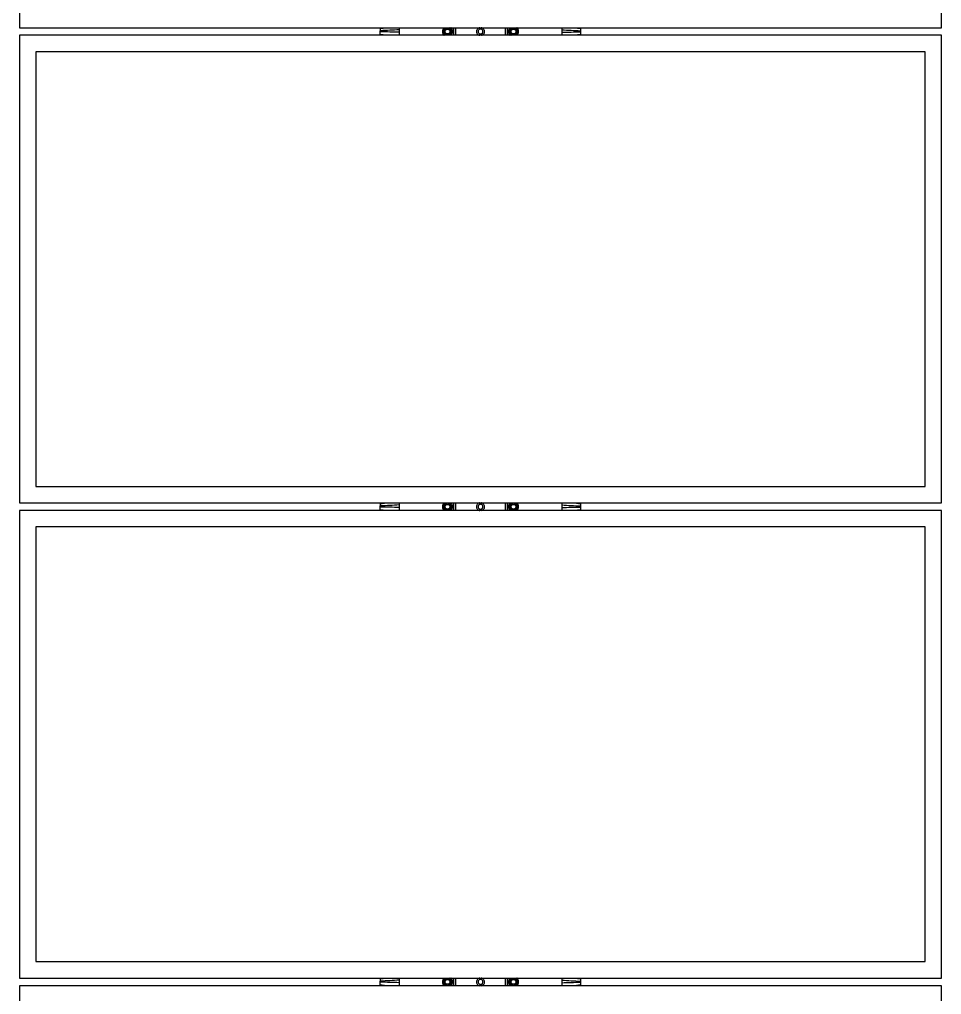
# Model space of a CAD drawing. Header units: inches. Extents: x -1851 to 6314, y -1304 to 4687.
# Drawn here: x 1266 to 1355.5, y 1989.8 to 2084.4 of the extents above; entities that cross this region are included whole.
import ezdxf

# ---------------------------------------------------------------- set-up
doc = ezdxf.new("R2010")
doc.units = ezdxf.units.IN
doc.header["$MEASUREMENT"] = 0
doc.layers.add('E-ARRY-TABL', color=9, linetype='Continuous')

msp = doc.modelspace()

# ---------------------------------------------------------------- linework, layer by layer
at = {"layer": 'E-ARRY-TABL'}
for p, q in [((1265.95445, 2129.03716), (1265.95445, 2083.62637)), ((1355.49428, 2083.62637), (1355.49428, 2129.03716)), ((1265.95445, 2083.62637), (1355.49428, 2083.62637)), ((1265.95445, 2082.89394), (1265.95445, 2037.48315)), ((1355.49428, 2082.89394), (1265.95445, 2082.89394)), ((1300.99675, 2083.54674), (1301.5828, 2083.62637)), ((1301.58353, 2082.89394), (1300.99675, 2082.97356)), ((1307.18594, 2083.61839), (1307.1947, 2083.62637)), ((1307.56063, 2083.62637), (1307.6892, 2083.55176)), ((1307.69851, 2083.62637), (1307.72447, 2083.61253)), ((1307.85401, 2082.90191), (1307.84525, 2082.89394)), ((1313.5971, 2083.6206), (1313.60348, 2083.62637)), ((1313.75023, 2082.89394), (1313.72194, 2082.90914)), ((1313.88616, 2082.89394), (1313.75761, 2082.96968)), ((1314.26042, 2082.89971), (1314.25403, 2082.89394)), ((1320.45198, 2082.97356), (1319.8652, 2082.89394)), ((1319.86594, 2083.62637), (1320.45198, 2083.54674)), ((1355.49428, 2037.48315), (1355.49428, 2082.89394)), ((1267.55665, 2081.29174), (1267.55665, 2039.08534)), ((1353.89208, 2081.29174), (1267.55665, 2081.29174)), ((1353.89208, 2039.08534), (1353.89208, 2081.29174)), ((1267.55665, 2039.08534), (1353.89208, 2039.08534)), ((1265.95445, 2037.48315), (1355.49428, 2037.48315)), ((1300.99675, 2037.40352), (1301.5828, 2037.48315)), ((1307.18594, 2037.47517), (1307.1947, 2037.48315)), ((1307.56063, 2037.48315), (1307.6892, 2037.40853)), ((1307.69851, 2037.48315), (1307.72447, 2037.46931)), ((1313.5971, 2037.47737), (1313.60348, 2037.48315)), ((1319.86594, 2037.48315), (1320.45198, 2037.40352)), ((1265.95445, 2036.75071), (1265.95445, 1991.33992)), ((1355.49428, 2036.75071), (1265.95445, 2036.75071)), ((1301.58353, 2036.75071), (1300.99675, 2036.83034)), ((1307.85401, 2036.75869), (1307.84525, 2036.75071)), ((1313.75023, 2036.75071), (1313.72194, 2036.76591)), ((1313.88616, 2036.75071), (1313.75761, 2036.82645)), ((1314.26042, 2036.75649), (1314.25403, 2036.75071)), ((1320.45198, 2036.83034), (1319.8652, 2036.75071)), ((1355.49428, 1991.33992), (1355.49428, 2036.75071)), ((1353.89208, 2035.14852), (1267.55665, 2035.14852)), ((1267.55665, 2035.14852), (1267.55665, 1992.94212)), ((1353.89208, 1992.94212), (1353.89208, 2035.14852)), ((1267.55665, 1992.94212), (1353.89208, 1992.94212)), ((1265.95445, 1991.33992), (1355.49428, 1991.33992)), ((1300.99675, 1991.2603), (1301.5828, 1991.33992)), ((1307.18594, 1991.33195), (1307.1947, 1991.33992)), ((1307.56063, 1991.33992), (1307.6892, 1991.26531)), ((1307.69851, 1991.33992), (1307.72447, 1991.32609)), ((1313.5971, 1991.33415), (1313.60348, 1991.33992)), ((1319.86594, 1991.33992), (1320.45198, 1991.2603)), ((1355.49428, 1990.60749), (1265.95445, 1990.60749)), ((1265.95445, 1990.60749), (1265.95445, 1945.1967)), ((1301.58353, 1990.60749), (1300.99675, 1990.68712)), ((1307.85401, 1990.61547), (1307.84525, 1990.60749)), ((1313.75023, 1990.60749), (1313.72194, 1990.62269)), ((1313.88616, 1990.60749), (1313.75761, 1990.68323)), ((1314.26042, 1990.61326), (1314.25403, 1990.60749)), ((1320.45198, 1990.68712), (1319.8652, 1990.60749)), ((1355.49428, 1945.1967), (1355.49428, 1990.60749))]:
    msp.add_line(p, q, dxfattribs=at)
for centre, radius in [((1307.51998, 2083.26015), 0.24051), ((1307.51998, 2083.26015), 0.22889), ((1313.92876, 2083.26015), 0.24051), ((1313.92876, 2083.26015), 0.22889), ((1307.51998, 2037.11693), 0.24051), ((1307.51998, 2037.11693), 0.22889), ((1313.92876, 2037.11693), 0.24051), ((1313.92876, 2037.11693), 0.22889), ((1307.51998, 1990.97371), 0.24051), ((1307.51998, 1990.97371), 0.22889), ((1313.92876, 1990.97371), 0.24051), ((1313.92876, 1990.97371), 0.22889)]:
    msp.add_circle(centre, radius, dxfattribs=at)
for centre, radius, start, end in [((1307.51998, 2083.26015), 0.48981, 177.9975613, 189.2475613), ((1307.51998, 2083.26015), 0.48981, 166.7475613, 177.9975613), ((1307.51998, 2083.26015), 0.48981, 189.2475613, 200.4975613), ((1307.51998, 2083.26015), 0.48981, 155.4975613, 166.7475613), ((1307.51998, 2083.26015), 0.48981, 200.4975613, 211.7475613), ((1307.51998, 2083.26015), 0.48981, 144.2475613, 155.4975613), ((1307.51998, 2083.26015), 0.48981, 211.7475613, 222.9975613), ((1307.51998, 2083.26015), 0.40742, 115.9892336, 244.0107664), ((1307.51998, 2083.26015), 0.48981, 132.9975613, 144.2475613), ((1307.51998, 2083.26015), 0.48981, 222.9975613, 228.3883908), ((1307.51998, 2083.26015), 0.33715, 119.8725613, 179.8725613), ((1307.51998, 2083.26015), 0.33715, 179.8725613, 239.8725613), ((1307.51998, 2083.26015), 0.33715, 239.8725613, 299.8725613), ((1307.51998, 2083.26015), 0.33715, 59.8725613, 119.8725613), ((1307.51998, 2083.26015), 0.33715, 299.8725613, 359.8725613), ((1307.51998, 2083.26015), 0.33715, 359.8725613, 59.8725613), ((1307.51998, 2083.26015), 0.40742, 295.9892336, 59.8725613), ((1307.51998, 2083.26015), 0.48981, 42.9975613, 48.3883908), ((1307.51998, 2083.26015), 0.48981, 312.9975613, 324.2475613), ((1307.51998, 2083.26015), 0.48981, 31.7475613, 42.9975613), ((1307.51998, 2083.26015), 0.48981, 324.2475613, 335.4975613), ((1307.51998, 2083.26015), 0.48981, 20.4975613, 31.7475613), ((1307.51998, 2083.26015), 0.48981, 335.4975613, 346.7475613), ((1307.51998, 2083.26015), 0.48981, 9.2475613, 20.4975613), ((1307.51998, 2083.26015), 0.48981, 346.7475613, 357.9975613), ((1307.51998, 2083.26015), 0.48981, 357.9975613, 9.2475613), ((1313.92876, 2083.26015), 0.48981, 177.6184959, 188.8684959), ((1313.92876, 2083.26015), 0.48981, 166.3684959, 177.6184959), ((1313.92876, 2083.26015), 0.48981, 188.8684959, 200.1184959), ((1313.92876, 2083.26015), 0.48981, 155.1184959, 166.3684959), ((1313.92876, 2083.26015), 0.48981, 200.1184959, 211.3684959), ((1313.92876, 2083.26015), 0.48981, 143.8684959, 155.1184959), ((1313.92876, 2083.26015), 0.48981, 211.3684959, 222.6184959), ((1313.92876, 2083.26015), 0.40742, 115.9892336, 239.4934959), ((1313.92876, 2083.26015), 0.48981, 132.6184959, 143.8684959), ((1313.92876, 2083.26015), 0.48981, 222.6184959, 228.3883908), ((1313.92876, 2083.26015), 0.33715, 179.4934959, 239.4934959), ((1313.92876, 2083.26015), 0.33715, 119.4934959, 179.4934959), ((1313.92876, 2083.26015), 0.33715, 239.4934959, 299.4934959), ((1313.92876, 2083.26015), 0.33715, 59.4934959, 119.4934959), ((1313.92876, 2083.26015), 0.33715, 299.4934959, 359.4934959), ((1313.92876, 2083.26015), 0.33715, 359.4934959, 59.4934959), ((1313.92876, 2083.26015), 0.40742, 295.9892336, 64.0107664), ((1313.92876, 2083.26015), 0.48981, 42.6184959, 48.3883908), ((1313.92876, 2083.26015), 0.48981, 312.6184959, 323.8684959), ((1313.92876, 2083.26015), 0.48981, 31.3684959, 42.6184959), ((1313.92876, 2083.26015), 0.48981, 323.8684959, 335.1184959), ((1313.92876, 2083.26015), 0.48981, 20.1184959, 31.3684959), ((1313.92876, 2083.26015), 0.48981, 335.1184959, 346.3684959), ((1313.92876, 2083.26015), 0.48981, 8.8684959, 20.1184959), ((1313.92876, 2083.26015), 0.48981, 346.3684959, 357.6184959), ((1313.92876, 2083.26015), 0.48981, 357.6184959, 8.8684959), ((1307.51998, 2037.11693), 0.40742, 115.9892336, 244.0107664), ((1307.51998, 2037.11693), 0.48981, 132.9975613, 144.2475613), ((1307.51998, 2037.11693), 0.33715, 119.8725613, 179.8725613), ((1307.51998, 2037.11693), 0.33715, 59.8725613, 119.8725613), ((1307.51998, 2037.11693), 0.33715, 359.8725613, 59.8725613), ((1307.51998, 2037.11693), 0.40742, 295.9892336, 59.8725613), ((1307.51998, 2037.11693), 0.48981, 42.9975613, 48.3883908), ((1307.51998, 2037.11693), 0.48981, 31.7475613, 42.9975613), ((1313.92876, 2037.11693), 0.40742, 115.9892336, 239.4934959), ((1313.92876, 2037.11693), 0.48981, 132.6184959, 143.8684959), ((1313.92876, 2037.11693), 0.33715, 119.4934959, 179.4934959), ((1313.92876, 2037.11693), 0.33715, 59.4934959, 119.4934959), ((1313.92876, 2037.11693), 0.33715, 359.4934959, 59.4934959), ((1313.92876, 2037.11693), 0.40742, 295.9892336, 64.0107664), ((1313.92876, 2037.11693), 0.48981, 42.6184959, 48.3883908), ((1313.92876, 2037.11693), 0.48981, 31.3684959, 42.6184959), ((1307.51998, 2037.11693), 0.48981, 177.9975613, 189.2475613), ((1307.51998, 2037.11693), 0.48981, 166.7475613, 177.9975613), ((1307.51998, 2037.11693), 0.48981, 189.2475613, 200.4975613), ((1307.51998, 2037.11693), 0.48981, 155.4975613, 166.7475613), ((1307.51998, 2037.11693), 0.48981, 200.4975613, 211.7475613), ((1307.51998, 2037.11693), 0.48981, 144.2475613, 155.4975613), ((1307.51998, 2037.11693), 0.48981, 211.7475613, 222.9975613), ((1307.51998, 2037.11693), 0.48981, 222.9975613, 228.3883908), ((1307.51998, 2037.11693), 0.33715, 179.8725613, 239.8725613), ((1307.51998, 2037.11693), 0.33715, 239.8725613, 299.8725613), ((1307.51998, 2037.11693), 0.33715, 299.8725613, 359.8725613), ((1307.51998, 2037.11693), 0.48981, 312.9975613, 324.2475613), ((1307.51998, 2037.11693), 0.48981, 324.2475613, 335.4975613), ((1307.51998, 2037.11693), 0.48981, 20.4975613, 31.7475613), ((1307.51998, 2037.11693), 0.48981, 335.4975613, 346.7475613), ((1307.51998, 2037.11693), 0.48981, 9.2475613, 20.4975613), ((1307.51998, 2037.11693), 0.48981, 346.7475613, 357.9975613), ((1307.51998, 2037.11693), 0.48981, 357.9975613, 9.2475613), ((1313.92876, 2037.11693), 0.48981, 177.6184959, 188.8684959), ((1313.92876, 2037.11693), 0.48981, 166.3684959, 177.6184959), ((1313.92876, 2037.11693), 0.48981, 188.8684959, 200.1184959), ((1313.92876, 2037.11693), 0.48981, 155.1184959, 166.3684959), ((1313.92876, 2037.11693), 0.48981, 200.1184959, 211.3684959), ((1313.92876, 2037.11693), 0.48981, 143.8684959, 155.1184959), ((1313.92876, 2037.11693), 0.48981, 211.3684959, 222.6184959), ((1313.92876, 2037.11693), 0.48981, 222.6184959, 228.3883908), ((1313.92876, 2037.11693), 0.33715, 179.4934959, 239.4934959), ((1313.92876, 2037.11693), 0.33715, 239.4934959, 299.4934959), ((1313.92876, 2037.11693), 0.33715, 299.4934959, 359.4934959), ((1313.92876, 2037.11693), 0.48981, 312.6184959, 323.8684959), ((1313.92876, 2037.11693), 0.48981, 323.8684959, 335.1184959), ((1313.92876, 2037.11693), 0.48981, 20.1184959, 31.3684959), ((1313.92876, 2037.11693), 0.48981, 335.1184959, 346.3684959), ((1313.92876, 2037.11693), 0.48981, 8.8684959, 20.1184959), ((1313.92876, 2037.11693), 0.48981, 346.3684959, 357.6184959), ((1313.92876, 2037.11693), 0.48981, 357.6184959, 8.8684959), ((1307.51998, 1990.97371), 0.48981, 166.7475613, 177.9975613), ((1307.51998, 1990.97371), 0.48981, 155.4975613, 166.7475613), ((1307.51998, 1990.97371), 0.48981, 144.2475613, 155.4975613), ((1307.51998, 1990.97371), 0.40742, 115.9892336, 244.0107664), ((1307.51998, 1990.97371), 0.48981, 132.9975613, 144.2475613), ((1307.51998, 1990.97371), 0.33715, 119.8725613, 179.8725613), ((1307.51998, 1990.97371), 0.33715, 59.8725613, 119.8725613), ((1307.51998, 1990.97371), 0.33715, 359.8725613, 59.8725613), ((1307.51998, 1990.97371), 0.40742, 295.9892336, 59.8725613), ((1307.51998, 1990.97371), 0.48981, 42.9975613, 48.3883908), ((1307.51998, 1990.97371), 0.48981, 31.7475613, 42.9975613), ((1307.51998, 1990.97371), 0.48981, 20.4975613, 31.7475613), ((1307.51998, 1990.97371), 0.48981, 9.2475613, 20.4975613), ((1307.51998, 1990.97371), 0.48981, 357.9975613, 9.2475613), ((1313.92876, 1990.97371), 0.48981, 166.3684959, 177.6184959), ((1313.92876, 1990.97371), 0.48981, 155.1184959, 166.3684959), ((1313.92876, 1990.97371), 0.48981, 143.8684959, 155.1184959), ((1313.92876, 1990.97371), 0.40742, 115.9892336, 239.4934959), ((1313.92876, 1990.97371), 0.48981, 132.6184959, 143.8684959), ((1313.92876, 1990.97371), 0.33715, 119.4934959, 179.4934959), ((1313.92876, 1990.97371), 0.33715, 59.4934959, 119.4934959), ((1313.92876, 1990.97371), 0.33715, 359.4934959, 59.4934959), ((1313.92876, 1990.97371), 0.40742, 295.9892336, 64.0107664), ((1313.92876, 1990.97371), 0.48981, 42.6184959, 48.3883908), ((1313.92876, 1990.97371), 0.48981, 31.3684959, 42.6184959), ((1313.92876, 1990.97371), 0.48981, 20.1184959, 31.3684959), ((1313.92876, 1990.97371), 0.48981, 8.8684959, 20.1184959), ((1313.92876, 1990.97371), 0.48981, 357.6184959, 8.8684959), ((1307.51998, 1990.97371), 0.48981, 177.9975613, 189.2475613), ((1307.51998, 1990.97371), 0.48981, 189.2475613, 200.4975613), ((1307.51998, 1990.97371), 0.48981, 200.4975613, 211.7475613), ((1307.51998, 1990.97371), 0.48981, 211.7475613, 222.9975613), ((1307.51998, 1990.97371), 0.48981, 222.9975613, 228.3883908), ((1307.51998, 1990.97371), 0.33715, 179.8725613, 239.8725613), ((1307.51998, 1990.97371), 0.33715, 239.8725613, 299.8725613), ((1307.51998, 1990.97371), 0.33715, 299.8725613, 359.8725613), ((1307.51998, 1990.97371), 0.48981, 312.9975613, 324.2475613), ((1307.51998, 1990.97371), 0.48981, 324.2475613, 335.4975613), ((1307.51998, 1990.97371), 0.48981, 335.4975613, 346.7475613), ((1307.51998, 1990.97371), 0.48981, 346.7475613, 357.9975613), ((1313.92876, 1990.97371), 0.48981, 177.6184959, 188.8684959), ((1313.92876, 1990.97371), 0.48981, 188.8684959, 200.1184959), ((1313.92876, 1990.97371), 0.48981, 200.1184959, 211.3684959), ((1313.92876, 1990.97371), 0.48981, 211.3684959, 222.6184959), ((1313.92876, 1990.97371), 0.48981, 222.6184959, 228.3883908), ((1313.92876, 1990.97371), 0.33715, 179.4934959, 239.4934959), ((1313.92876, 1990.97371), 0.33715, 239.4934959, 299.4934959), ((1313.92876, 1990.97371), 0.33715, 299.4934959, 359.4934959), ((1313.92876, 1990.97371), 0.48981, 312.6184959, 323.8684959), ((1313.92876, 1990.97371), 0.48981, 323.8684959, 335.1184959), ((1313.92876, 1990.97371), 0.48981, 335.1184959, 346.3684959), ((1313.92876, 1990.97371), 0.48981, 346.3684959, 357.6184959)]:
    msp.add_arc(centre, radius, start, end, dxfattribs=at)
for points, knots in [([(1300.99675, 2083.62637), (1300.99675, 2083.6179), (1300.99675, 2083.57622), (1300.99675, 2083.55981), (1300.99675, 2083.54674)], [0, 0, 0, 0, 0.20325176, 1, 1, 1, 1]), ([(1300.99675, 2083.54674), (1300.99675, 2083.53181), (1300.99675, 2083.50364), (1300.99675, 2083.47166), (1300.99675, 2083.44543), (1300.99675, 2083.40198), (1300.99675, 2083.36306), (1300.99675, 2083.34073), (1300.99675, 2083.33839)], [0, 0, 0, 0, 0.33678176, 0.63541447, 0.76243525, 0.8746394, 0.98681762, 1, 1, 1, 1]), ([(1302.8347, 2083.43569), (1302.52862, 2083.41531), (1301.9165, 2083.37457), (1301.30332, 2083.35044), (1300.99675, 2083.33839)], [0, 0, 0, 0, 0.50005003, 1, 1, 1, 1]), ([(1300.99675, 2083.23035), (1300.99675, 2083.23358), (1300.99675, 2083.23813), (1300.99675, 2083.24535), (1300.99675, 2083.24982), (1300.99675, 2083.25344), (1300.99675, 2083.25489), (1300.99675, 2083.25779), (1300.99675, 2083.26255), (1300.99675, 2083.2692), (1300.99675, 2083.27777), (1300.99675, 2083.29134), (1300.99675, 2083.31186), (1300.99675, 2083.32868), (1300.99675, 2083.33839)], [0, 0, 0, 0, 0.08879268, 0.12526657, 0.19819658, 0.21143495, 0.2246733, 0.23791163, 0.29086497, 0.35553149, 0.42020743, 0.52626341, 0.72662599, 1, 1, 1, 1]), ([(1302.83448, 2083.18172), (1302.52832, 2083.19245), (1301.91603, 2083.21392), (1301.30316, 2083.22488), (1300.99675, 2083.23035)], [0, 0, 0, 0, 0.5000369, 1, 1, 1, 1]), ([(1300.99675, 2082.97356), (1300.99675, 2082.97861), (1300.99675, 2083.00812), (1300.99675, 2083.03461), (1300.99675, 2083.08031), (1300.99675, 2083.12223), (1300.99675, 2083.17345), (1300.99675, 2083.21122), (1300.99675, 2083.23035)], [0, 0, 0, 0, 0.10440808, 0.6100925, 0.71322901, 0.81638141, 0.90695804, 1, 1, 1, 1]), ([(1300.99675, 2082.97356), (1300.99675, 2082.95984), (1300.99675, 2082.9433), (1300.99675, 2082.90114), (1300.99675, 2082.89394)], [0, 0, 0, 0, 0.82924583, 1, 1, 1, 1]), ([(1302.83448, 2083.18172), (1302.83459, 2083.15318), (1302.83482, 2083.09178), (1302.83453, 2083.00593), (1302.83378, 2082.93547), (1302.83293, 2082.90636), (1302.83257, 2082.89394)], [0, 0, 0, 0, 0.23768233, 0.51129798, 0.79146028, 1, 1, 1, 1]), ([(1302.83258, 2083.62637), (1302.83293, 2083.61387), (1302.83373, 2083.58558), (1302.8345, 2083.52033), (1302.83463, 2083.46378), (1302.8347, 2083.43569)], [0, 0, 0, 0, 0.28487701, 0.64472297, 1, 1, 1, 1]), ([(1302.8347, 2083.43569), (1302.83462, 2083.39638), (1302.83453, 2083.34938), (1302.83424, 2083.29399), (1302.83419, 2083.26908), (1302.83418, 2083.24802), (1302.83425, 2083.23274), (1302.83425, 2083.22178), (1302.83434, 2083.20576), (1302.83443, 2083.1908), (1302.83448, 2083.18172)], [0, 0, 0, 0, 0.47390056, 0.56658419, 0.64609734, 0.76528998, 0.81285189, 0.82468891, 0.89350459, 1, 1, 1, 1]), ([(1307.1824, 2083.06625), (1307.18247, 2083.09786), (1307.18261, 2083.16167), (1307.18276, 2083.22763), (1307.18283, 2083.2609)], [0, 0, 0, 0, 0.49545796, 1, 1, 1, 1]), ([(1307.35075, 2082.96855), (1307.3066, 2082.99418), (1307.24959, 2083.02726), (1307.19476, 2083.05908), (1307.1824, 2083.06625)], [0, 0, 0, 0, 0.77461933, 1, 1, 1, 1]), ([(1307.18283, 2083.2609), (1307.18284, 2083.26552), (1307.18299, 2083.33125), (1307.18313, 2083.39566), (1307.18326, 2083.45556)], [0, 0, 0, 0, 0.07022032, 1, 1, 1, 1]), ([(1307.18326, 2083.45556), (1307.21067, 2083.4713), (1307.266, 2083.50308), (1307.3232, 2083.53593), (1307.35205, 2083.55251)], [0, 0, 0, 0, 0.49545796, 1, 1, 1, 1]), ([(1307.47933, 2082.89394), (1307.45047, 2082.91069), (1307.4081, 2082.93527), (1307.36462, 2082.96051), (1307.35075, 2082.96855)], [0, 0, 0, 0, 0.68117419, 1, 1, 1, 1]), ([(1307.35205, 2083.55251), (1307.35606, 2083.55481), (1307.39947, 2083.57974), (1307.44202, 2083.60418), (1307.48065, 2083.62637)], [0, 0, 0, 0, 0.09219659, 1, 1, 1, 1]), ([(1307.6879, 2082.9678), (1307.6839, 2082.9655), (1307.64048, 2082.94056), (1307.59793, 2082.91612), (1307.55931, 2082.89394)], [0, 0, 0, 0, 0.09219659, 1, 1, 1, 1]), ([(1307.85669, 2083.06475), (1307.82928, 2083.04901), (1307.77395, 2083.01723), (1307.71676, 2082.98438), (1307.6879, 2082.9678)], [0, 0, 0, 0, 0.49545796, 1, 1, 1, 1]), ([(1307.6892, 2083.55176), (1307.70305, 2083.54372), (1307.76003, 2083.51065), (1307.81554, 2083.47844), (1307.85756, 2083.45406)], [0, 0, 0, 0, 0.24316571, 1, 1, 1, 1]), ([(1307.85712, 2083.2594), (1307.85711, 2083.25479), (1307.85697, 2083.18906), (1307.85682, 2083.12464), (1307.85669, 2083.06475)], [0, 0, 0, 0, 0.07022032, 1, 1, 1, 1]), ([(1307.85756, 2083.45406), (1307.85749, 2083.42244), (1307.85734, 2083.35864), (1307.8572, 2083.29268), (1307.85712, 2083.2594)], [0, 0, 0, 0, 0.49545796, 1, 1, 1, 1]), ([(1308.08742, 2083.62637), (1308.08764, 2083.59782), (1308.08949, 2083.35369), (1308.08816, 2083.10953), (1308.08699, 2082.89394)], [0, 0, 0, 0, 0.11695965, 1, 1, 1, 1]), ([(1308.31569, 2082.89394), (1308.31651, 2083.11), (1308.31743, 2083.35415), (1308.31596, 2083.59829), (1308.31579, 2083.62637)], [0, 0, 0, 0, 0.88496735, 1, 1, 1, 1]), ([(1310.65324, 2083.62637), (1310.63367, 2083.62413), (1310.5706, 2083.6169), (1310.47555, 2083.56152), (1310.38424, 2083.46816), (1310.33123, 2083.34822), (1310.32291, 2083.2189), (1310.35985, 2083.09441), (1310.43768, 2082.99018), (1310.53747, 2082.91767), (1310.61345, 2082.90111), (1310.64638, 2082.89394)], [0, 0, 0, 0, 0.05546714, 0.17874011, 0.30106824, 0.42207478, 0.54148605, 0.66055055, 0.78149386, 0.90531594, 1, 1, 1, 1]), ([(1310.95609, 2083.31239), (1310.95944, 2083.28593), (1310.96513, 2083.24112), (1310.94773, 2083.1708), (1310.91229, 2083.10748), (1310.85147, 2083.05422), (1310.77666, 2083.02384), (1310.6956, 2083.01978), (1310.61762, 2083.04286), (1310.55193, 2083.0903), (1310.5057, 2083.15645), (1310.48371, 2083.23428), (1310.48862, 2083.31527), (1310.50973, 2083.36534), (1310.5383, 2083.41018), (1310.57456, 2083.45026), (1310.64535, 2083.4889), (1310.72524, 2083.50222), (1310.80547, 2083.48832), (1310.8759, 2083.44859), (1310.93095, 2083.38842), (1310.94773, 2083.33768), (1310.95609, 2083.31239)], [0, 0, 0, 0, 0.05318276, 0.09005186, 0.14393099, 0.19750813, 0.25069383, 0.30399741, 0.357752, 0.41158851, 0.46500708, 0.51815786, 0.57160806, 0.62534802, 0.6254612, 0.67918991, 0.73247166, 0.7856688, 0.83927645, 0.89315627, 0.94674062, 1, 1, 1, 1]), ([(1311.11805, 2083.21743), (1311.11874, 2083.25983), (1311.12013, 2083.34493), (1311.06607, 2083.46481), (1310.9767, 2083.55911), (1310.88045, 2083.61614), (1310.81563, 2083.62388), (1310.79475, 2083.62637)], [0, 0, 0, 0, 0.21832836, 0.43818827, 0.66225644, 0.89122321, 1, 1, 1, 1]), ([(1310.81652, 2082.89394), (1310.85635, 2082.90633), (1310.93793, 2082.93171), (1311.03648, 2083.01722), (1311.09876, 2083.11748), (1311.1125, 2083.18865), (1311.11805, 2083.21743)], [0, 0, 0, 0, 0.26374459, 0.54015918, 0.81403697, 1, 1, 1, 1]), ([(1313.1329, 2083.62637), (1313.13222, 2083.40706), (1313.13147, 2083.16291), (1313.13274, 2082.91877), (1313.13287, 2082.89394)], [0, 0, 0, 0, 0.89827738, 1, 1, 1, 1]), ([(1313.3613, 2082.89394), (1313.3611, 2082.91927), (1313.35922, 2083.1634), (1313.36056, 2083.40755), (1313.36176, 2083.62637)], [0, 0, 0, 0, 0.10376783, 1, 1, 1, 1]), ([(1313.5899, 2083.06849), (1313.59018, 2083.1001), (1313.59075, 2083.1639), (1313.59133, 2083.22986), (1313.59162, 2083.26313)], [0, 0, 0, 0, 0.49545796, 1, 1, 1, 1]), ([(1313.75761, 2082.96968), (1313.74381, 2082.97781), (1313.68706, 2083.01125), (1313.63176, 2083.04383), (1313.5899, 2083.06849)], [0, 0, 0, 0, 0.24316571, 1, 1, 1, 1]), ([(1313.59162, 2083.26313), (1313.59166, 2083.26775), (1313.59224, 2083.33348), (1313.59281, 2083.39789), (1313.59334, 2083.45778)], [0, 0, 0, 0, 0.07022032, 1, 1, 1, 1]), ([(1313.59334, 2083.45778), (1313.62086, 2083.47334), (1313.6764, 2083.50475), (1313.73381, 2083.53723), (1313.76277, 2083.55361)], [0, 0, 0, 0, 0.49545796, 1, 1, 1, 1]), ([(1313.76277, 2083.55361), (1313.76679, 2083.55588), (1313.81022, 2083.58045), (1313.85278, 2083.60452), (1313.89141, 2083.62637)], [0, 0, 0, 0, 0.09251655, 1, 1, 1, 1]), ([(1314.09474, 2082.9667), (1314.09073, 2082.96442), (1314.04729, 2082.93986), (1314.00473, 2082.91578), (1313.96611, 2082.89394)], [0, 0, 0, 0, 0.09251655, 1, 1, 1, 1]), ([(1313.97136, 2083.62637), (1314.00026, 2083.60934), (1314.04262, 2083.58438), (1314.0861, 2083.55877), (1314.09991, 2083.55063)], [0, 0, 0, 0, 0.68234647, 1, 1, 1, 1]), ([(1314.26417, 2083.06253), (1314.23666, 2083.04696), (1314.18112, 2083.01555), (1314.12371, 2082.98308), (1314.09474, 2082.9667)], [0, 0, 0, 0, 0.49545796, 1, 1, 1, 1]), ([(1314.09991, 2083.55063), (1314.14389, 2083.52471), (1314.20068, 2083.49126), (1314.2553, 2083.45907), (1314.26761, 2083.45182)], [0, 0, 0, 0, 0.77461933, 1, 1, 1, 1]), ([(1314.26589, 2083.25717), (1314.26585, 2083.25256), (1314.26527, 2083.18683), (1314.2647, 2083.12242), (1314.26417, 2083.06253)], [0, 0, 0, 0, 0.07022032, 1, 1, 1, 1]), ([(1314.26761, 2083.45182), (1314.26733, 2083.42021), (1314.26677, 2083.3564), (1314.26619, 2083.29045), (1314.26589, 2083.25717)], [0, 0, 0, 0, 0.49545796, 1, 1, 1, 1]), ([(1318.61425, 2083.18172), (1318.61413, 2083.14869), (1318.61388, 2083.07756), (1318.61438, 2082.9831), (1318.61522, 2082.91907), (1318.61603, 2082.89896), (1318.61622, 2082.89394)], [0, 0, 0, 0, 0.27287863, 0.58761891, 0.89709364, 1, 1, 1, 1]), ([(1318.61624, 2083.62637), (1318.61604, 2083.62134), (1318.61524, 2083.60119), (1318.61434, 2083.53793), (1318.61414, 2083.46996), (1318.61403, 2083.43569)], [0, 0, 0, 0, 0.14153086, 0.56714468, 1, 1, 1, 1]), ([(1318.61403, 2083.43569), (1318.61411, 2083.39638), (1318.61421, 2083.34938), (1318.61449, 2083.29399), (1318.61454, 2083.26908), (1318.61455, 2083.24802), (1318.61449, 2083.23274), (1318.61448, 2083.22178), (1318.6144, 2083.20576), (1318.61431, 2083.1908), (1318.61425, 2083.18172)], [0, 0, 0, 0, 0.47390056, 0.56658419, 0.64609734, 0.76528998, 0.81285189, 0.82468891, 0.89350459, 1, 1, 1, 1]), ([(1318.61403, 2083.43569), (1318.92012, 2083.41531), (1319.53223, 2083.37457), (1320.14542, 2083.35044), (1320.45198, 2083.33839)], [0, 0, 0, 0, 0.50005003, 1, 1, 1, 1]), ([(1318.61425, 2083.18172), (1318.92042, 2083.19245), (1319.5327, 2083.21392), (1320.14557, 2083.22488), (1320.45198, 2083.23035)], [0, 0, 0, 0, 0.5000369, 1, 1, 1, 1]), ([(1320.45198, 2083.54674), (1320.45198, 2083.56046), (1320.45198, 2083.57701), (1320.45198, 2083.61917), (1320.45198, 2083.62637)], [0, 0, 0, 0, 0.82924583, 1, 1, 1, 1]), ([(1320.45198, 2083.54674), (1320.45198, 2083.53167), (1320.45198, 2083.50186), (1320.45198, 2083.47287), (1320.45198, 2083.43827), (1320.45198, 2083.39223), (1320.45198, 2083.35558), (1320.45198, 2083.33839)], [0, 0, 0, 0, 0.33226531, 0.65749152, 0.78830451, 0.90070504, 1, 1, 1, 1]), ([(1320.45198, 2083.33839), (1320.45198, 2083.32507), (1320.45198, 2083.3066), (1320.45198, 2083.28627), (1320.45198, 2083.27827), (1320.45198, 2083.2703), (1320.45198, 2083.26298), (1320.45198, 2083.25633), (1320.45198, 2083.25467), (1320.45198, 2083.25234), (1320.45198, 2083.24935), (1320.45198, 2083.24404), (1320.45198, 2083.2377), (1320.45198, 2083.2327), (1320.45198, 2083.23035)], [0, 0, 0, 0, 0.37846039, 0.52505981, 0.56152037, 0.59798215, 0.74387586, 0.76219315, 0.78042261, 0.78953734, 0.82599699, 0.8624566, 0.93540184, 1, 1, 1, 1]), ([(1320.45198, 2083.23035), (1320.45198, 2083.21165), (1320.45198, 2083.17173), (1320.45198, 2083.11879), (1320.45198, 2083.07533), (1320.45198, 2083.04838), (1320.45198, 2083.01665), (1320.45198, 2082.98832), (1320.45198, 2082.97356)], [0, 0, 0, 0, 0.0909871, 0.19422226, 0.29748069, 0.41285151, 0.69427365, 1, 1, 1, 1]), ([(1320.45198, 2082.89394), (1320.45198, 2082.90241), (1320.45198, 2082.94409), (1320.45198, 2082.96049), (1320.45198, 2082.97356)], [0, 0, 0, 0, 0.20325176, 1, 1, 1, 1]), ([(1300.99675, 2037.48315), (1300.99675, 2037.47468), (1300.99675, 2037.433), (1300.99675, 2037.41659), (1300.99675, 2037.40352)], [0, 0, 0, 0, 0.20325176, 1, 1, 1, 1]), ([(1302.83258, 2037.48315), (1302.83293, 2037.47065), (1302.83373, 2037.44236), (1302.8345, 2037.37711), (1302.83463, 2037.32056), (1302.8347, 2037.29246)], [0, 0, 0, 0, 0.28487701, 0.64472297, 1, 1, 1, 1]), ([(1307.18326, 2037.31233), (1307.21067, 2037.32808), (1307.266, 2037.35986), (1307.3232, 2037.39271), (1307.35205, 2037.40928)], [0, 0, 0, 0, 0.49545796, 1, 1, 1, 1]), ([(1307.35205, 2037.40928), (1307.35606, 2037.41158), (1307.39947, 2037.43652), (1307.44202, 2037.46096), (1307.48065, 2037.48315)], [0, 0, 0, 0, 0.09219659, 1, 1, 1, 1]), ([(1307.6892, 2037.40853), (1307.70305, 2037.40049), (1307.76003, 2037.36743), (1307.81554, 2037.33521), (1307.85756, 2037.31083)], [0, 0, 0, 0, 0.24316571, 1, 1, 1, 1]), ([(1308.08742, 2037.48315), (1308.08764, 2037.45459), (1308.08949, 2037.21046), (1308.08816, 2036.96631), (1308.08699, 2036.75071)], [0, 0, 0, 0, 0.11695965, 1, 1, 1, 1]), ([(1308.31569, 2036.75071), (1308.31651, 2036.96678), (1308.31743, 2037.21093), (1308.31596, 2037.45506), (1308.31579, 2037.48315)], [0, 0, 0, 0, 0.88496735, 1, 1, 1, 1]), ([(1310.65324, 2037.48315), (1310.63367, 2037.4809), (1310.5706, 2037.47368), (1310.47555, 2037.4183), (1310.38424, 2037.32494), (1310.33123, 2037.205), (1310.32291, 2037.07568), (1310.35985, 2036.95119), (1310.43768, 2036.84696), (1310.53747, 2036.77445), (1310.61345, 2036.75789), (1310.64638, 2036.75071)], [0, 0, 0, 0, 0.05546714, 0.17874011, 0.30106824, 0.42207478, 0.54148605, 0.66055055, 0.78149386, 0.90531594, 1, 1, 1, 1]), ([(1311.11805, 2037.07421), (1311.11874, 2037.11661), (1311.12013, 2037.20171), (1311.06607, 2037.32159), (1310.9767, 2037.41589), (1310.88045, 2037.47292), (1310.81563, 2037.48066), (1310.79475, 2037.48315)], [0, 0, 0, 0, 0.21832836, 0.43818827, 0.66225644, 0.89122321, 1, 1, 1, 1]), ([(1313.1329, 2037.48315), (1313.13222, 2037.26383), (1313.13147, 2037.01968), (1313.13274, 2036.77555), (1313.13287, 2036.75071)], [0, 0, 0, 0, 0.89827738, 1, 1, 1, 1]), ([(1313.3613, 2036.75071), (1313.3611, 2036.77605), (1313.35922, 2037.02018), (1313.36056, 2037.26433), (1313.36176, 2037.48315)], [0, 0, 0, 0, 0.10376783, 1, 1, 1, 1]), ([(1313.59334, 2037.31456), (1313.62086, 2037.33012), (1313.6764, 2037.36153), (1313.73381, 2037.394), (1313.76277, 2037.41039)], [0, 0, 0, 0, 0.49545796, 1, 1, 1, 1]), ([(1313.76277, 2037.41039), (1313.76679, 2037.41266), (1313.81022, 2037.43723), (1313.85278, 2037.4613), (1313.89141, 2037.48315)], [0, 0, 0, 0, 0.09251655, 1, 1, 1, 1]), ([(1313.97136, 2037.48315), (1314.00026, 2037.46612), (1314.04262, 2037.44116), (1314.0861, 2037.41554), (1314.09991, 2037.40741)], [0, 0, 0, 0, 0.68234647, 1, 1, 1, 1]), ([(1314.09991, 2037.40741), (1314.14389, 2037.38149), (1314.20068, 2037.34803), (1314.2553, 2037.31585), (1314.26761, 2037.30859)], [0, 0, 0, 0, 0.77461933, 1, 1, 1, 1]), ([(1318.61624, 2037.48315), (1318.61604, 2037.47812), (1318.61524, 2037.45796), (1318.61434, 2037.39471), (1318.61414, 2037.32673), (1318.61403, 2037.29246)], [0, 0, 0, 0, 0.14153086, 0.56714468, 1, 1, 1, 1]), ([(1320.45198, 2037.40352), (1320.45198, 2037.41724), (1320.45198, 2037.43378), (1320.45198, 2037.47595), (1320.45198, 2037.48315)], [0, 0, 0, 0, 0.82924583, 1, 1, 1, 1]), ([(1300.99675, 2037.40352), (1300.99675, 2037.38859), (1300.99675, 2037.36042), (1300.99675, 2037.32844), (1300.99675, 2037.3022), (1300.99675, 2037.25875), (1300.99675, 2037.21984), (1300.99675, 2037.19751), (1300.99675, 2037.19516)], [0, 0, 0, 0, 0.33678176, 0.63541447, 0.76243525, 0.8746394, 0.98681762, 1, 1, 1, 1]), ([(1302.8347, 2037.29246), (1302.52862, 2037.27209), (1301.9165, 2037.23134), (1301.30332, 2037.20722), (1300.99675, 2037.19516)], [0, 0, 0, 0, 0.50005003, 1, 1, 1, 1]), ([(1300.99675, 2037.08713), (1300.99675, 2037.09035), (1300.99675, 2037.09491), (1300.99675, 2037.10213), (1300.99675, 2037.1066), (1300.99675, 2037.11022), (1300.99675, 2037.11167), (1300.99675, 2037.11456), (1300.99675, 2037.11933), (1300.99675, 2037.12598), (1300.99675, 2037.13455), (1300.99675, 2037.14812), (1300.99675, 2037.16864), (1300.99675, 2037.18546), (1300.99675, 2037.19516)], [0, 0, 0, 0, 0.08879268, 0.12526657, 0.19819658, 0.21143495, 0.2246733, 0.23791163, 0.29086497, 0.35553149, 0.42020743, 0.52626341, 0.72662599, 1, 1, 1, 1]), ([(1302.83448, 2037.03849), (1302.52832, 2037.04923), (1301.91603, 2037.0707), (1301.30316, 2037.08165), (1300.99675, 2037.08713)], [0, 0, 0, 0, 0.5000369, 1, 1, 1, 1]), ([(1300.99675, 2036.83034), (1300.99675, 2036.83539), (1300.99675, 2036.86489), (1300.99675, 2036.89139), (1300.99675, 2036.93708), (1300.99675, 2036.97901), (1300.99675, 2037.03023), (1300.99675, 2037.06799), (1300.99675, 2037.08713)], [0, 0, 0, 0, 0.10440808, 0.6100925, 0.71322901, 0.81638141, 0.90695804, 1, 1, 1, 1]), ([(1300.99675, 2036.83034), (1300.99675, 2036.81662), (1300.99675, 2036.80008), (1300.99675, 2036.75791), (1300.99675, 2036.75071)], [0, 0, 0, 0, 0.82924583, 1, 1, 1, 1]), ([(1302.83448, 2037.03849), (1302.83459, 2037.00995), (1302.83482, 2036.94855), (1302.83453, 2036.8627), (1302.83378, 2036.79225), (1302.83293, 2036.76314), (1302.83257, 2036.75071)], [0, 0, 0, 0, 0.23768233, 0.51129798, 0.79146028, 1, 1, 1, 1]), ([(1302.8347, 2037.29246), (1302.83462, 2037.25315), (1302.83453, 2037.20615), (1302.83424, 2037.15077), (1302.83419, 2037.12586), (1302.83418, 2037.10479), (1302.83425, 2037.08952), (1302.83425, 2037.07855), (1302.83434, 2037.06254), (1302.83443, 2037.04758), (1302.83448, 2037.03849)], [0, 0, 0, 0, 0.47390056, 0.56658419, 0.64609734, 0.76528998, 0.81285189, 0.82468891, 0.89350459, 1, 1, 1, 1]), ([(1307.1824, 2036.92303), (1307.18247, 2036.95464), (1307.18261, 2037.01844), (1307.18276, 2037.0844), (1307.18283, 2037.11768)], [0, 0, 0, 0, 0.49545796, 1, 1, 1, 1]), ([(1307.35075, 2036.82533), (1307.3066, 2036.85095), (1307.24959, 2036.88403), (1307.19476, 2036.91586), (1307.1824, 2036.92303)], [0, 0, 0, 0, 0.77461933, 1, 1, 1, 1]), ([(1307.18283, 2037.11768), (1307.18284, 2037.1223), (1307.18299, 2037.18803), (1307.18313, 2037.25244), (1307.18326, 2037.31233)], [0, 0, 0, 0, 0.07022032, 1, 1, 1, 1]), ([(1307.47933, 2036.75071), (1307.45047, 2036.76746), (1307.4081, 2036.79205), (1307.36462, 2036.81728), (1307.35075, 2036.82533)], [0, 0, 0, 0, 0.68117419, 1, 1, 1, 1]), ([(1307.6879, 2036.82458), (1307.6839, 2036.82228), (1307.64048, 2036.79734), (1307.59793, 2036.7729), (1307.55931, 2036.75071)], [0, 0, 0, 0, 0.09219659, 1, 1, 1, 1]), ([(1307.85669, 2036.92153), (1307.82928, 2036.90578), (1307.77395, 2036.874), (1307.71676, 2036.84115), (1307.6879, 2036.82458)], [0, 0, 0, 0, 0.49545796, 1, 1, 1, 1]), ([(1307.85712, 2037.11618), (1307.85711, 2037.11156), (1307.85697, 2037.04583), (1307.85682, 2036.98142), (1307.85669, 2036.92153)], [0, 0, 0, 0, 0.07022032, 1, 1, 1, 1]), ([(1307.85756, 2037.31083), (1307.85749, 2037.27922), (1307.85734, 2037.21542), (1307.8572, 2037.14946), (1307.85712, 2037.11618)], [0, 0, 0, 0, 0.49545796, 1, 1, 1, 1]), ([(1310.95609, 2037.16916), (1310.95944, 2037.1427), (1310.96513, 2037.0979), (1310.94773, 2037.02758), (1310.91229, 2036.96425), (1310.85147, 2036.911), (1310.77666, 2036.88061), (1310.6956, 2036.87656), (1310.61762, 2036.89964), (1310.55193, 2036.94708), (1310.5057, 2037.01323), (1310.48371, 2037.09106), (1310.48862, 2037.17205), (1310.50973, 2037.22211), (1310.5383, 2037.26696), (1310.57456, 2037.30704), (1310.64535, 2037.34567), (1310.72524, 2037.359), (1310.80547, 2037.34509), (1310.8759, 2037.30536), (1310.93095, 2037.2452), (1310.94773, 2037.19446), (1310.95609, 2037.16916)], [0, 0, 0, 0, 0.05318276, 0.09005186, 0.14393099, 0.19750813, 0.25069383, 0.30399741, 0.357752, 0.41158851, 0.46500708, 0.51815786, 0.57160806, 0.62534802, 0.6254612, 0.67918991, 0.73247166, 0.7856688, 0.83927645, 0.89315627, 0.94674062, 1, 1, 1, 1]), ([(1310.81652, 2036.75071), (1310.85635, 2036.76311), (1310.93793, 2036.78848), (1311.03648, 2036.87399), (1311.09876, 2036.97426), (1311.1125, 2037.04543), (1311.11805, 2037.07421)], [0, 0, 0, 0, 0.26374459, 0.54015918, 0.81403697, 1, 1, 1, 1]), ([(1313.5899, 2036.92527), (1313.59018, 2036.95688), (1313.59075, 2037.02068), (1313.59133, 2037.08663), (1313.59162, 2037.11991)], [0, 0, 0, 0, 0.49545796, 1, 1, 1, 1]), ([(1313.75761, 2036.82645), (1313.74381, 2036.83458), (1313.68706, 2036.86802), (1313.63176, 2036.90061), (1313.5899, 2036.92527)], [0, 0, 0, 0, 0.24316571, 1, 1, 1, 1]), ([(1313.59162, 2037.11991), (1313.59166, 2037.12453), (1313.59224, 2037.19026), (1313.59281, 2037.25467), (1313.59334, 2037.31456)], [0, 0, 0, 0, 0.07022032, 1, 1, 1, 1]), ([(1314.09474, 2036.82347), (1314.09073, 2036.8212), (1314.04729, 2036.79663), (1314.00473, 2036.77256), (1313.96611, 2036.75071)], [0, 0, 0, 0, 0.09251655, 1, 1, 1, 1]), ([(1314.26417, 2036.91931), (1314.23666, 2036.90374), (1314.18112, 2036.87233), (1314.12371, 2036.83986), (1314.09474, 2036.82347)], [0, 0, 0, 0, 0.49545796, 1, 1, 1, 1]), ([(1314.26589, 2037.11395), (1314.26585, 2037.10933), (1314.26527, 2037.04361), (1314.2647, 2036.97919), (1314.26417, 2036.91931)], [0, 0, 0, 0, 0.07022032, 1, 1, 1, 1]), ([(1314.26761, 2037.30859), (1314.26733, 2037.27698), (1314.26677, 2037.21318), (1314.26619, 2037.14723), (1314.26589, 2037.11395)], [0, 0, 0, 0, 0.49545796, 1, 1, 1, 1]), ([(1318.61425, 2037.03849), (1318.61413, 2037.00546), (1318.61388, 2036.93433), (1318.61438, 2036.83987), (1318.61522, 2036.77585), (1318.61603, 2036.75573), (1318.61622, 2036.75071)], [0, 0, 0, 0, 0.27287863, 0.58761891, 0.89709364, 1, 1, 1, 1]), ([(1318.61403, 2037.29246), (1318.61411, 2037.25315), (1318.61421, 2037.20615), (1318.61449, 2037.15077), (1318.61454, 2037.12586), (1318.61455, 2037.10479), (1318.61449, 2037.08952), (1318.61448, 2037.07855), (1318.6144, 2037.06254), (1318.61431, 2037.04758), (1318.61425, 2037.03849)], [0, 0, 0, 0, 0.47390056, 0.56658419, 0.64609734, 0.76528998, 0.81285189, 0.82468891, 0.89350459, 1, 1, 1, 1]), ([(1318.61403, 2037.29246), (1318.92012, 2037.27209), (1319.53223, 2037.23134), (1320.14542, 2037.20722), (1320.45198, 2037.19516)], [0, 0, 0, 0, 0.50005003, 1, 1, 1, 1]), ([(1318.61425, 2037.03849), (1318.92042, 2037.04923), (1319.5327, 2037.0707), (1320.14557, 2037.08165), (1320.45198, 2037.08713)], [0, 0, 0, 0, 0.5000369, 1, 1, 1, 1]), ([(1320.45198, 2037.40352), (1320.45198, 2037.38845), (1320.45198, 2037.35863), (1320.45198, 2037.32964), (1320.45198, 2037.29505), (1320.45198, 2037.24901), (1320.45198, 2037.21235), (1320.45198, 2037.19516)], [0, 0, 0, 0, 0.33226531, 0.65749152, 0.78830451, 0.90070504, 1, 1, 1, 1]), ([(1320.45198, 2037.19516), (1320.45198, 2037.18185), (1320.45198, 2037.16337), (1320.45198, 2037.14304), (1320.45198, 2037.13505), (1320.45198, 2037.12707), (1320.45198, 2037.11976), (1320.45198, 2037.11311), (1320.45198, 2037.11145), (1320.45198, 2037.10912), (1320.45198, 2037.10613), (1320.45198, 2037.10082), (1320.45198, 2037.09447), (1320.45198, 2037.08948), (1320.45198, 2037.08713)], [0, 0, 0, 0, 0.37846039, 0.52505981, 0.56152037, 0.59798215, 0.74387586, 0.76219315, 0.78042261, 0.78953734, 0.82599699, 0.8624566, 0.93540184, 1, 1, 1, 1]), ([(1320.45198, 2037.08713), (1320.45198, 2037.06843), (1320.45198, 2037.02851), (1320.45198, 2036.97556), (1320.45198, 2036.93211), (1320.45198, 2036.90516), (1320.45198, 2036.87342), (1320.45198, 2036.84509), (1320.45198, 2036.83034)], [0, 0, 0, 0, 0.0909871, 0.19422226, 0.29748069, 0.41285151, 0.69427365, 1, 1, 1, 1]), ([(1320.45198, 2036.75071), (1320.45198, 2036.75919), (1320.45198, 2036.80086), (1320.45198, 2036.81727), (1320.45198, 2036.83034)], [0, 0, 0, 0, 0.20325176, 1, 1, 1, 1]), ([(1300.99675, 1991.33992), (1300.99675, 1991.33145), (1300.99675, 1991.28977), (1300.99675, 1991.27337), (1300.99675, 1991.2603)], [0, 0, 0, 0, 0.20325176, 1, 1, 1, 1]), ([(1300.99675, 1991.2603), (1300.99675, 1991.24537), (1300.99675, 1991.2172), (1300.99675, 1991.18521), (1300.99675, 1991.15898), (1300.99675, 1991.11553), (1300.99675, 1991.07662), (1300.99675, 1991.05429), (1300.99675, 1991.05194)], [0, 0, 0, 0, 0.33678176, 0.63541447, 0.76243525, 0.8746394, 0.98681762, 1, 1, 1, 1]), ([(1302.8347, 1991.14924), (1302.52862, 1991.12887), (1301.9165, 1991.08812), (1301.30332, 1991.064), (1300.99675, 1991.05194)], [0, 0, 0, 0, 0.50005003, 1, 1, 1, 1]), ([(1300.99675, 1990.94391), (1300.99675, 1990.94713), (1300.99675, 1990.95168), (1300.99675, 1990.95891), (1300.99675, 1990.96337), (1300.99675, 1990.967), (1300.99675, 1990.96844), (1300.99675, 1990.97134), (1300.99675, 1990.97611), (1300.99675, 1990.98275), (1300.99675, 1990.99133), (1300.99675, 1991.00489), (1300.99675, 1991.02541), (1300.99675, 1991.04223), (1300.99675, 1991.05194)], [0, 0, 0, 0, 0.08879268, 0.12526657, 0.19819658, 0.21143495, 0.2246733, 0.23791163, 0.29086497, 0.35553149, 0.42020743, 0.52626341, 0.72662599, 1, 1, 1, 1]), ([(1302.83258, 1991.33992), (1302.83293, 1991.32742), (1302.83373, 1991.29913), (1302.8345, 1991.23389), (1302.83463, 1991.17734), (1302.8347, 1991.14924)], [0, 0, 0, 0, 0.28487701, 0.64472297, 1, 1, 1, 1]), ([(1302.8347, 1991.14924), (1302.83462, 1991.10993), (1302.83453, 1991.06293), (1302.83424, 1991.00755), (1302.83419, 1990.98264), (1302.83418, 1990.96157), (1302.83425, 1990.9463), (1302.83425, 1990.93533), (1302.83434, 1990.91931), (1302.83443, 1990.90436), (1302.83448, 1990.89527)], [0, 0, 0, 0, 0.47390056, 0.56658419, 0.64609734, 0.76528998, 0.81285189, 0.82468891, 0.89350459, 1, 1, 1, 1]), ([(1307.18283, 1990.97446), (1307.18284, 1990.97907), (1307.18299, 1991.0448), (1307.18313, 1991.10922), (1307.18326, 1991.16911)], [0, 0, 0, 0, 0.07022032, 1, 1, 1, 1]), ([(1307.18326, 1991.16911), (1307.21067, 1991.18485), (1307.266, 1991.21663), (1307.3232, 1991.24948), (1307.35205, 1991.26606)], [0, 0, 0, 0, 0.49545796, 1, 1, 1, 1]), ([(1307.35205, 1991.26606), (1307.35606, 1991.26836), (1307.39947, 1991.2933), (1307.44202, 1991.31774), (1307.48065, 1991.33992)], [0, 0, 0, 0, 0.09219659, 1, 1, 1, 1]), ([(1307.6892, 1991.26531), (1307.70305, 1991.25727), (1307.76003, 1991.22421), (1307.81554, 1991.19199), (1307.85756, 1991.16761)], [0, 0, 0, 0, 0.24316571, 1, 1, 1, 1]), ([(1307.85756, 1991.16761), (1307.85749, 1991.136), (1307.85734, 1991.07219), (1307.8572, 1991.00624), (1307.85712, 1990.97296)], [0, 0, 0, 0, 0.49545796, 1, 1, 1, 1]), ([(1308.08742, 1991.33992), (1308.08764, 1991.31137), (1308.08949, 1991.06724), (1308.08816, 1990.82309), (1308.08699, 1990.60749)], [0, 0, 0, 0, 0.11695965, 1, 1, 1, 1]), ([(1308.31569, 1990.60749), (1308.31651, 1990.82356), (1308.31743, 1991.06771), (1308.31596, 1991.31184), (1308.31579, 1991.33992)], [0, 0, 0, 0, 0.88496735, 1, 1, 1, 1]), ([(1310.65324, 1991.33992), (1310.63367, 1991.33768), (1310.5706, 1991.33046), (1310.47555, 1991.27508), (1310.38424, 1991.18172), (1310.33123, 1991.06178), (1310.32291, 1990.93245), (1310.35985, 1990.80797), (1310.43768, 1990.70373), (1310.53747, 1990.63123), (1310.61345, 1990.61467), (1310.64638, 1990.60749)], [0, 0, 0, 0, 0.05546714, 0.17874011, 0.30106824, 0.42207478, 0.54148605, 0.66055055, 0.78149386, 0.90531594, 1, 1, 1, 1]), ([(1310.95609, 1991.02594), (1310.95944, 1990.99948), (1310.96513, 1990.95467), (1310.94773, 1990.88435), (1310.91229, 1990.82103), (1310.85147, 1990.76777), (1310.77666, 1990.73739), (1310.6956, 1990.73333), (1310.61762, 1990.75642), (1310.55193, 1990.80386), (1310.5057, 1990.87), (1310.48371, 1990.94783), (1310.48862, 1991.02883), (1310.50973, 1991.07889), (1310.5383, 1991.12374), (1310.57456, 1991.16382), (1310.64535, 1991.20245), (1310.72524, 1991.21577), (1310.80547, 1991.20187), (1310.8759, 1991.16214), (1310.93095, 1991.10198), (1310.94773, 1991.05123), (1310.95609, 1991.02594)], [0, 0, 0, 0, 0.05318276, 0.09005186, 0.14393099, 0.19750813, 0.25069383, 0.30399741, 0.357752, 0.41158851, 0.46500708, 0.51815786, 0.57160806, 0.62534802, 0.6254612, 0.67918991, 0.73247166, 0.7856688, 0.83927645, 0.89315627, 0.94674062, 1, 1, 1, 1]), ([(1311.11805, 1990.93099), (1311.11874, 1990.97339), (1311.12013, 1991.05848), (1311.06607, 1991.17837), (1310.9767, 1991.27266), (1310.88045, 1991.3297), (1310.81563, 1991.33743), (1310.79475, 1991.33992)], [0, 0, 0, 0, 0.21832836, 0.43818827, 0.66225644, 0.89122321, 1, 1, 1, 1]), ([(1313.1329, 1991.33992), (1313.13222, 1991.12061), (1313.13147, 1990.87646), (1313.13274, 1990.63233), (1313.13287, 1990.60749)], [0, 0, 0, 0, 0.89827738, 1, 1, 1, 1]), ([(1313.3613, 1990.60749), (1313.3611, 1990.63282), (1313.35922, 1990.87695), (1313.36056, 1991.12111), (1313.36176, 1991.33992)], [0, 0, 0, 0, 0.10376783, 1, 1, 1, 1]), ([(1313.59162, 1990.97669), (1313.59166, 1990.9813), (1313.59224, 1991.04703), (1313.59281, 1991.11144), (1313.59334, 1991.17133)], [0, 0, 0, 0, 0.07022032, 1, 1, 1, 1]), ([(1313.59334, 1991.17133), (1313.62086, 1991.1869), (1313.6764, 1991.21831), (1313.73381, 1991.25078), (1313.76277, 1991.26716)], [0, 0, 0, 0, 0.49545796, 1, 1, 1, 1]), ([(1313.76277, 1991.26716), (1313.76679, 1991.26944), (1313.81022, 1991.294), (1313.85278, 1991.31808), (1313.89141, 1991.33992)], [0, 0, 0, 0, 0.09251655, 1, 1, 1, 1]), ([(1313.97136, 1991.33992), (1314.00026, 1991.32289), (1314.04262, 1991.29793), (1314.0861, 1991.27232), (1314.09991, 1991.26418)], [0, 0, 0, 0, 0.68234647, 1, 1, 1, 1]), ([(1314.09991, 1991.26418), (1314.14389, 1991.23827), (1314.20068, 1991.20481), (1314.2553, 1991.17263), (1314.26761, 1991.16537)], [0, 0, 0, 0, 0.77461933, 1, 1, 1, 1]), ([(1314.26761, 1991.16537), (1314.26733, 1991.13376), (1314.26677, 1991.06996), (1314.26619, 1991.004), (1314.26589, 1990.97073)], [0, 0, 0, 0, 0.49545796, 1, 1, 1, 1]), ([(1318.61624, 1991.33992), (1318.61604, 1991.33489), (1318.61524, 1991.31474), (1318.61434, 1991.25148), (1318.61414, 1991.18351), (1318.61403, 1991.14924)], [0, 0, 0, 0, 0.14153086, 0.56714468, 1, 1, 1, 1]), ([(1318.61403, 1991.14924), (1318.61411, 1991.10993), (1318.61421, 1991.06293), (1318.61449, 1991.00755), (1318.61454, 1990.98264), (1318.61455, 1990.96157), (1318.61449, 1990.9463), (1318.61448, 1990.93533), (1318.6144, 1990.91931), (1318.61431, 1990.90436), (1318.61425, 1990.89527)], [0, 0, 0, 0, 0.47390056, 0.56658419, 0.64609734, 0.76528998, 0.81285189, 0.82468891, 0.89350459, 1, 1, 1, 1]), ([(1318.61403, 1991.14924), (1318.92012, 1991.12887), (1319.53223, 1991.08812), (1320.14542, 1991.064), (1320.45198, 1991.05194)], [0, 0, 0, 0, 0.50005003, 1, 1, 1, 1]), ([(1320.45198, 1991.2603), (1320.45198, 1991.27402), (1320.45198, 1991.29056), (1320.45198, 1991.33272), (1320.45198, 1991.33992)], [0, 0, 0, 0, 0.82924583, 1, 1, 1, 1]), ([(1320.45198, 1991.2603), (1320.45198, 1991.24523), (1320.45198, 1991.21541), (1320.45198, 1991.18642), (1320.45198, 1991.15183), (1320.45198, 1991.10578), (1320.45198, 1991.06913), (1320.45198, 1991.05194)], [0, 0, 0, 0, 0.33226531, 0.65749152, 0.78830451, 0.90070504, 1, 1, 1, 1]), ([(1320.45198, 1991.05194), (1320.45198, 1991.03862), (1320.45198, 1991.02015), (1320.45198, 1990.99982), (1320.45198, 1990.99183), (1320.45198, 1990.98385), (1320.45198, 1990.97654), (1320.45198, 1990.96989), (1320.45198, 1990.96822), (1320.45198, 1990.9659), (1320.45198, 1990.96291), (1320.45198, 1990.95759), (1320.45198, 1990.95125), (1320.45198, 1990.94625), (1320.45198, 1990.94391)], [0, 0, 0, 0, 0.37846039, 0.52505981, 0.56152037, 0.59798215, 0.74387586, 0.76219315, 0.78042261, 0.78953734, 0.82599699, 0.8624566, 0.93540184, 1, 1, 1, 1]), ([(1302.83448, 1990.89527), (1302.52832, 1990.90601), (1301.91603, 1990.92747), (1301.30316, 1990.93843), (1300.99675, 1990.94391)], [0, 0, 0, 0, 0.5000369, 1, 1, 1, 1]), ([(1300.99675, 1990.68712), (1300.99675, 1990.69217), (1300.99675, 1990.72167), (1300.99675, 1990.74817), (1300.99675, 1990.79386), (1300.99675, 1990.83578), (1300.99675, 1990.88701), (1300.99675, 1990.92477), (1300.99675, 1990.94391)], [0, 0, 0, 0, 0.10440808, 0.6100925, 0.71322901, 0.81638141, 0.90695804, 1, 1, 1, 1]), ([(1300.99675, 1990.68712), (1300.99675, 1990.6734), (1300.99675, 1990.65685), (1300.99675, 1990.61469), (1300.99675, 1990.60749)], [0, 0, 0, 0, 0.82924583, 1, 1, 1, 1]), ([(1302.83448, 1990.89527), (1302.83459, 1990.86673), (1302.83482, 1990.80533), (1302.83453, 1990.71948), (1302.83378, 1990.64902), (1302.83293, 1990.61991), (1302.83257, 1990.60749)], [0, 0, 0, 0, 0.23768233, 0.51129798, 0.79146028, 1, 1, 1, 1]), ([(1307.1824, 1990.77981), (1307.18247, 1990.81142), (1307.18261, 1990.87522), (1307.18276, 1990.94118), (1307.18283, 1990.97446)], [0, 0, 0, 0, 0.49545796, 1, 1, 1, 1]), ([(1307.35075, 1990.6821), (1307.3066, 1990.70773), (1307.24959, 1990.74081), (1307.19476, 1990.77263), (1307.1824, 1990.77981)], [0, 0, 0, 0, 0.77461933, 1, 1, 1, 1]), ([(1307.47933, 1990.60749), (1307.45047, 1990.62424), (1307.4081, 1990.64883), (1307.36462, 1990.67406), (1307.35075, 1990.6821)], [0, 0, 0, 0, 0.68117419, 1, 1, 1, 1]), ([(1307.6879, 1990.68135), (1307.6839, 1990.67906), (1307.64048, 1990.65412), (1307.59793, 1990.62968), (1307.55931, 1990.60749)], [0, 0, 0, 0, 0.09219659, 1, 1, 1, 1]), ([(1307.85669, 1990.77831), (1307.82928, 1990.76256), (1307.77395, 1990.73078), (1307.71676, 1990.69793), (1307.6879, 1990.68135)], [0, 0, 0, 0, 0.49545796, 1, 1, 1, 1]), ([(1307.85712, 1990.97296), (1307.85711, 1990.96834), (1307.85697, 1990.90261), (1307.85682, 1990.8382), (1307.85669, 1990.77831)], [0, 0, 0, 0, 0.07022032, 1, 1, 1, 1]), ([(1310.81652, 1990.60749), (1310.85635, 1990.61988), (1310.93793, 1990.64526), (1311.03648, 1990.73077), (1311.09876, 1990.83104), (1311.1125, 1990.90221), (1311.11805, 1990.93099)], [0, 0, 0, 0, 0.26374459, 0.54015918, 0.81403697, 1, 1, 1, 1]), ([(1313.5899, 1990.78204), (1313.59018, 1990.81365), (1313.59075, 1990.87746), (1313.59133, 1990.94341), (1313.59162, 1990.97669)], [0, 0, 0, 0, 0.49545796, 1, 1, 1, 1]), ([(1313.75761, 1990.68323), (1313.74381, 1990.69136), (1313.68706, 1990.7248), (1313.63176, 1990.75738), (1313.5899, 1990.78204)], [0, 0, 0, 0, 0.24316571, 1, 1, 1, 1]), ([(1314.09474, 1990.68025), (1314.09073, 1990.67798), (1314.04729, 1990.65341), (1314.00473, 1990.62934), (1313.96611, 1990.60749)], [0, 0, 0, 0, 0.09251655, 1, 1, 1, 1]), ([(1314.26417, 1990.77608), (1314.23666, 1990.76052), (1314.18112, 1990.72911), (1314.12371, 1990.69663), (1314.09474, 1990.68025)], [0, 0, 0, 0, 0.49545796, 1, 1, 1, 1]), ([(1314.26589, 1990.97073), (1314.26585, 1990.96611), (1314.26527, 1990.90038), (1314.2647, 1990.83597), (1314.26417, 1990.77608)], [0, 0, 0, 0, 0.07022032, 1, 1, 1, 1]), ([(1318.61425, 1990.89527), (1318.61413, 1990.86224), (1318.61388, 1990.79111), (1318.61438, 1990.69665), (1318.61522, 1990.63263), (1318.61603, 1990.61251), (1318.61622, 1990.60749)], [0, 0, 0, 0, 0.27287863, 0.58761891, 0.89709364, 1, 1, 1, 1]), ([(1318.61425, 1990.89527), (1318.92042, 1990.90601), (1319.5327, 1990.92747), (1320.14557, 1990.93843), (1320.45198, 1990.94391)], [0, 0, 0, 0, 0.5000369, 1, 1, 1, 1]), ([(1320.45198, 1990.94391), (1320.45198, 1990.9252), (1320.45198, 1990.88528), (1320.45198, 1990.83234), (1320.45198, 1990.78889), (1320.45198, 1990.76193), (1320.45198, 1990.7302), (1320.45198, 1990.70187), (1320.45198, 1990.68712)], [0, 0, 0, 0, 0.0909871, 0.19422226, 0.29748069, 0.41285151, 0.69427365, 1, 1, 1, 1]), ([(1320.45198, 1990.60749), (1320.45198, 1990.61596), (1320.45198, 1990.65764), (1320.45198, 1990.67405), (1320.45198, 1990.68712)], [0, 0, 0, 0, 0.20325176, 1, 1, 1, 1])]:
    msp.add_open_spline(points, degree=3, knots=knots, dxfattribs=at)

doc.saveas('drawing.dxf')
